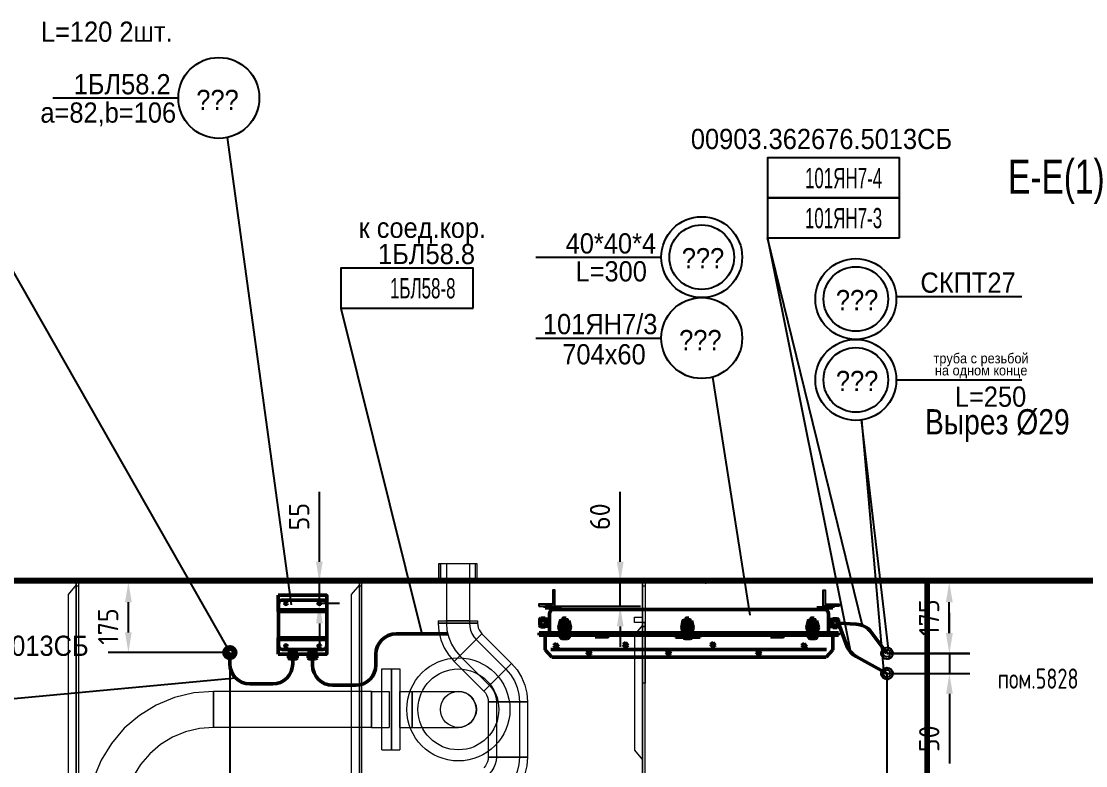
# Model space of a CAD drawing. Header units: millimetres. Extents: x -35117 to 70520, y -28859 to 27816.
# Drawn here: x 58424 to 61055, y -7598 to -5758 of the extents above; entities that cross this region are included whole.
import ezdxf

# ---------------------------------------------------------------- set-up
doc = ezdxf.new("R2010")
doc.units = ezdxf.units.MM
for name, color, linetype in [('-1102', 7, 'Continuous'), ('-1109', 7, 'Continuous'), ('-1512', 7, 'Continuous'), ('ANCHOR', 50, 'Continuous'), ('CABLE', 6, 'Continuous'), ('EQUIPMENT', 7, 'Continuous'), ('PIPE_VENT', 251, 'Continuous'), ('TEXT1', 3, 'Continuous'), ('Выноски', 7, 'Continuous'), ('Насыщение', 7, 'Continuous'), ('Позиции', 1, 'Continuous'), ('ПозицииОборудования', 7, 'Continuous'), ('Эл.слесарное насыщение', 7, 'Continuous')]:
    doc.layers.add(name, color=color, linetype=linetype)
doc.layers.add('Hull', color=1, linetype='Continuous', lineweight=40)
doc.styles.add('SIMPLEX', font='simplex.shx', dxfattribs={"width": 0.9, "height": 50})
doc.styles.get("Standard").update_dxf_attribs({"font": 'arial.ttf'})
doc.styles.add('ГОСТ 2.304', font='CS_Gost2304.shx')
doc.dimstyles.new('М_20 -1', dxfattribs={"dimscale": 0, "dimtxt": 50, "dimasz": 50, "dimexe": 50, "dimexo": 0, "dimgap": 25, "dimtad": 1, "dimdec": 0, "dimrnd": 5, "dimdsep": 46, "dimtxsty": 'SIMPLEX', "dimcen": 50, "dimclrd": 1, "dimclre": 1, "dimclrt": 3, "dimadec": 0, "dimazin": 0, "dimtfac": 1, "dimtdec": 0, "dimtmove": 0, "dimatfit": 3, "dimfxl": 1, "dimtolj": 1, "dimtzin": 0, "dimarcsym": 0})

# ---------------------------------------------------------------- blocks, each defined once
blk = doc.blocks.new('РР_1508918631_HG-20971400N')
at = {"layer": 'ANCHOR', "color": 0, "linetype": 'ByBlock', "flags": 128}
blk.add_lwpolyline([(2357.7, 1202), (2317.7, 1202), (2317.7, 1242), (2322.7, 1242), (2322.7, 1207), (2357.7, 1207), (2357.7, 1202)], dxfattribs=at)
at = {"layer": 'ANCHOR', "color": 0, "flags": 1}
for tag in ['', 'SystemId', 'Keyword', 'Description', 'DimensionalDescription']:
    blk.add_attdef(tag, (2317, 1202), '', height=1, dxfattribs=at)
blk = doc.blocks.new('РР_1508766286_HG-20971400M')
at = {"layer": 'ANCHOR', "color": 0, "linetype": 'ByBlock', "flags": 128}
blk.add_lwpolyline([(1877.7, 1202), (1837.7, 1202), (1837.7, 1242), (1842.7, 1242), (1842.7, 1207), (1877.7, 1207), (1877.7, 1202)], dxfattribs=at)
at = {"layer": 'ANCHOR', "color": 0, "flags": 1}
for tag in ['', 'SystemId', 'Keyword', 'Description', 'DimensionalDescription']:
    blk.add_attdef(tag, (1837, 1202), '', height=1, dxfattribs=at)
blk = doc.blocks.new('РР_1508918631_HG-20971400M')
at = {"layer": 'ANCHOR', "color": 0, "linetype": 'ByBlock', "flags": 128}
blk.add_lwpolyline([(1877.7, 1202), (1837.7, 1202), (1837.7, 1242), (1842.7, 1242), (1842.7, 1207), (1877.7, 1207), (1877.7, 1202)], dxfattribs=at)
at = {"layer": 'ANCHOR', "color": 0, "flags": 1}
for tag in ['', 'SystemId', 'Keyword', 'Description', 'DimensionalDescription']:
    blk.add_attdef(tag, (1837, 1202), '', height=1, dxfattribs=at)
blk = doc.blocks.new('*D313')
at = {"layer": 'Defpoints', "color": 0, "linetype": 'Continuous'}
for p in [(59703.3, -7143.9), (59904.5, -7143.9), (59703.3, -7203.9)]:
    blk.add_point(p, dxfattribs=at)
at = {"layer": 'Hull', "color": 1, "linetype": 'Continuous', "lineweight": -2}
for p, q in [((59904.5, -7093.9), (59904.5, -6921)), ((59703.3, -7143.9), (59954.5, -7143.9)), ((59904.5, -7203.9), (59904.5, -7143.9)), ((59703.3, -7203.9), (59954.5, -7203.9)), ((59904.5, -7253.9), (59904.5, -7303.9))]:
    blk.add_line(p, q, dxfattribs=at)
at = {"layer": 'Hull', "color": 1, "linetype": 'Continuous'}
for points in [[(59896.2, -7093.9), (59912.9, -7093.9), (59904.5, -7143.9)], [(59896.2, -7253.9), (59912.9, -7253.9), (59904.5, -7203.9)]]:
    blk.add_solid(points, dxfattribs=at)
at = {"layer": 'Hull', "color": 3, "linetype": 'Continuous', "lineweight": 9, "insert": (59854.5, -6982.5), "char_height": 50, "attachment_point": 5, "rotation": 90, "style": 'SIMPLEX'}
blk.add_mtext('\\A1;60', dxfattribs=at)
blk = doc.blocks.new('*D292')
at = {"layer": 'Defpoints', "color": 0, "linetype": 'Continuous'}
for p in [(60563.9, -7143.9), (60718, -7143.9), (60563.9, -7320.2)]:
    blk.add_point(p, dxfattribs=at)
at = {"layer": 'Hull', "color": 1, "linetype": 'Continuous', "lineweight": -2}
for p, q in [((60563.9, -7143.9), (60768, -7143.9)), ((60718, -7270.2), (60718, -7193.9)), ((60563.9, -7320.2), (60768, -7320.2))]:
    blk.add_line(p, q, dxfattribs=at)
at = {"layer": 'Hull', "color": 1, "linetype": 'Continuous'}
for points in [[(60709.7, -7193.9), (60726.4, -7193.9), (60718, -7143.9)], [(60709.7, -7270.2), (60726.4, -7270.2), (60718, -7320.2)]]:
    blk.add_solid(points, dxfattribs=at)
at = {"layer": 'Hull', "color": 3, "linetype": 'Continuous', "lineweight": 9, "insert": (60668, -7232), "char_height": 50, "attachment_point": 5, "rotation": 90, "style": 'SIMPLEX'}
blk.add_mtext('\\A1;175', dxfattribs=at)
blk = doc.blocks.new('*D293')
at = {"layer": 'Defpoints', "color": 0, "linetype": 'Continuous'}
for p in [(60563.9, -7320.3), (60563.9, -7370.2), (60718.4, -7370.2)]:
    blk.add_point(p, dxfattribs=at)
at = {"layer": 'Hull', "color": 1, "linetype": 'Continuous', "lineweight": -2}
for p, q in [((60718.4, -7270.3), (60718.4, -7220.3)), ((60563.9, -7320.3), (60768.4, -7320.3)), ((60718.4, -7320.3), (60718.4, -7370.2)), ((60563.9, -7370.2), (60768.4, -7370.2)), ((60718.4, -7420.2), (60718.4, -7593))]:
    blk.add_line(p, q, dxfattribs=at)
at = {"layer": 'Hull', "color": 1, "linetype": 'Continuous'}
for points in [[(60710, -7270.3), (60726.7, -7270.3), (60718.4, -7320.3)], [(60710, -7420.2), (60726.7, -7420.2), (60718.4, -7370.2)]]:
    blk.add_solid(points, dxfattribs=at)
at = {"layer": 'Hull', "color": 3, "linetype": 'Continuous', "lineweight": 9, "insert": (60668.4, -7531.6), "char_height": 50, "attachment_point": 5, "rotation": 90, "style": 'SIMPLEX'}
blk.add_mtext('\\A1;50', dxfattribs=at)
blk = doc.blocks.new('*D294')
at = {"layer": 'Defpoints', "color": 0, "linetype": 'Continuous'}
for p in [(60563.9, -7370.3), (60665.8, -7702.7), (60665.8, -10309.1)]:
    blk.add_point(p, dxfattribs=at)
at = {"layer": 'Hull', "color": 1, "linetype": 'Continuous', "lineweight": -2}
for p, q in [((60563.9, -7370.3), (60563.9, -7752.7)), ((60665.8, -10309.1), (60665.8, -7652.7)), ((60513.9, -7702.7), (60463.9, -7702.7)), ((60563.9, -7702.7), (60665.8, -7702.7)), ((60715.8, -7702.7), (60923, -7702.7))]:
    blk.add_line(p, q, dxfattribs=at)
at = {"layer": 'Hull', "color": 1, "linetype": 'Continuous'}
for points in [[(60513.9, -7694.4), (60513.9, -7711), (60563.9, -7702.7)], [(60715.8, -7694.4), (60715.8, -7711), (60665.8, -7702.7)]]:
    blk.add_solid(points, dxfattribs=at)
at = {"layer": 'Hull', "color": 3, "linetype": 'Continuous', "lineweight": 9, "insert": (60844.4, -7652.7), "char_height": 50, "attachment_point": 5, "style": 'SIMPLEX'}
blk.add_mtext('\\A1;100', dxfattribs=at)
blk = doc.blocks.new('*D289')
at = {"layer": 'Defpoints', "color": 0, "linetype": 'Continuous'}
for p in [(58688.7, -7143.9), (58939.5, -7143.9), (58939.5, -7318.4)]:
    blk.add_point(p, dxfattribs=at)
at = {"layer": 'Hull', "color": 1, "linetype": 'Continuous', "lineweight": -2}
for p, q in [((58939.5, -7143.9), (58638.7, -7143.9)), ((58688.7, -7268.4), (58688.7, -7193.9)), ((58939.5, -7318.4), (58638.7, -7318.4))]:
    blk.add_line(p, q, dxfattribs=at)
at = {"layer": 'Hull', "color": 1, "linetype": 'Continuous'}
for points in [[(58680.4, -7193.9), (58697, -7193.9), (58688.7, -7143.9)], [(58680.4, -7268.4), (58697, -7268.4), (58688.7, -7318.4)]]:
    blk.add_solid(points, dxfattribs=at)
at = {"layer": 'Hull', "color": 3, "linetype": 'Continuous', "lineweight": 9, "insert": (58638.7, -7254.2), "char_height": 50, "attachment_point": 5, "rotation": 90, "style": 'SIMPLEX'}
blk.add_mtext('\\A1;175', dxfattribs=at)
blk = doc.blocks.new('*D290')
at = {"layer": 'Defpoints', "color": 0, "linetype": 'Continuous'}
for p in [(58939.5, -7318.4), (58565.8, -7973.9), (58565.8, -10309.1)]:
    blk.add_point(p, dxfattribs=at)
at = {"layer": 'Hull', "color": 1, "linetype": 'Continuous', "lineweight": -2}
for p, q in [((58939.5, -7318.4), (58939.5, -8023.9)), ((58565.8, -10309.1), (58565.8, -7923.9)), ((58889.5, -7973.9), (58615.8, -7973.9))]:
    blk.add_line(p, q, dxfattribs=at)
at = {"layer": 'Hull', "color": 1, "linetype": 'Continuous'}
for points in [[(58615.8, -7965.6), (58615.8, -7982.3), (58565.8, -7973.9)], [(58889.5, -7965.6), (58889.5, -7982.3), (58939.5, -7973.9)]]:
    blk.add_solid(points, dxfattribs=at)
at = {"layer": 'Hull', "color": 3, "linetype": 'Continuous', "lineweight": 9, "insert": (58752.7, -7923.9), "char_height": 50, "attachment_point": 5, "style": 'SIMPLEX'}
blk.add_mtext('\\A1;375', dxfattribs=at)
blk = doc.blocks.new('*D291')
at = {"layer": 'Defpoints', "color": 0, "linetype": 'Continuous'}
for p in [(59160.5, -7143.9), (59160.8, -7143.9), (59160.5, -7196.4, 0)]:
    blk.add_point(p, dxfattribs=at)
at = {"layer": 'Hull', "color": 1, "linetype": 'Continuous', "lineweight": -2}
for p, q in [((59160.8, -7093.9), (59160.8, -6921)), ((59160.5, -7143.9), (59210.8, -7143.9)), ((59160.8, -7196.4), (59160.8, -7143.9)), ((59160.5, -7196.4), (59210.8, -7196.4)), ((59160.8, -7246.4), (59160.8, -7296.4))]:
    blk.add_line(p, q, dxfattribs=at)
at = {"layer": 'Hull', "color": 1, "linetype": 'Continuous'}
for points in [[(59152.5, -7093.9), (59169.1, -7093.9), (59160.8, -7143.9)], [(59152.5, -7246.4), (59169.1, -7246.4), (59160.8, -7196.4)]]:
    blk.add_solid(points, dxfattribs=at)
at = {"layer": 'Hull', "color": 3, "linetype": 'Continuous', "lineweight": 9, "insert": (59110.8, -6982.5), "char_height": 50, "attachment_point": 5, "rotation": 90, "style": 'SIMPLEX'}
blk.add_mtext('\\A1;55', dxfattribs=at)

msp = doc.modelspace()

# ---------------------------------------------------------------- hatches: boundary and pattern name
at = {"layer": 'EQUIPMENT', "lineweight": 50}
h = msp.add_hatch(dxfattribs=at)
h.set_pattern_fill('ANSI32', color=2, scale=1.089062)
h.set_pattern_definition([(45, (-110100.86297, -105105.99963), (-0.2887812584, 0.2887812584), []), (45, (-110100.67045, -105105.99963), (-0.2887812584, 0.2887812584), [])])
h.paths.add_polyline_path([(60369.712, -7238.875), (60390.155, -7238.875), (60390.155, -7270.012), (60385.306, -7270.012), (60385.306, -7249.926, 0.89349141), (60374.811, -7249.926), (60374.811, -7270.012), (60369.712, -7270.012)])
h.paths.add_polyline_path([(60385.306, -7270.012), (60390.155, -7270.012), (60390.155, -7275.076), (60385.306, -7275.076)])
h.paths.add_polyline_path([(60385.306, -7275.076), (60390.155, -7275.076), (60390.155, -7280.166, -0.31608798), (60386.368, -7283.679), (60385.306, -7283.678)])
h.paths.add_polyline_path([(60369.712, -7270.012), (60374.811, -7270.012), (60374.811, -7275.076), (60369.712, -7275.076)])
h.paths.add_polyline_path([(60369.712, -7275.076), (60374.811, -7275.076), (60374.811, -7283.67), (60373.96, -7283.669, -0.34641657), (60369.712, -7279.741)])
h.paths.add_polyline_path([(60376.565, -7233.532), (60383.635, -7233.532), (60383.635, -7238.875), (60376.565, -7238.875)])
h.paths.add_polyline_path([(60060.489, -7238.749), (60080.932, -7238.749), (60080.932, -7270.012), (60076.083, -7270.012), (60076.083, -7249.8, 0.89349141), (60065.588, -7249.8), (60065.588, -7270.012), (60060.489, -7270.012)])
h.paths.add_polyline_path([(60076.083, -7270.012), (60080.932, -7270.012), (60080.932, -7275.076), (60076.083, -7275.076)])
h.paths.add_polyline_path([(60076.083, -7275.076), (60080.932, -7275.076), (60080.932, -7280.04, -0.31608798), (60077.144, -7283.553), (60076.083, -7283.552)])
h.paths.add_polyline_path([(60060.489, -7270.012), (60065.588, -7270.012), (60065.588, -7275.076), (60060.489, -7275.076)])
h.paths.add_polyline_path([(60060.489, -7275.076), (60065.588, -7275.076), (60065.588, -7283.544), (60064.737, -7283.543, -0.34641657), (60060.489, -7279.615)])
h.paths.add_polyline_path([(60067.342, -7233.406), (60074.412, -7233.406), (60074.412, -7238.749), (60067.342, -7238.749)])
h.paths.add_polyline_path([(59756.965, -7238.816), (59777.408, -7238.816), (59777.408, -7270.012), (59772.559, -7270.012), (59772.559, -7249.867, 0.89349141), (59762.064, -7249.867), (59762.064, -7270.012), (59756.965, -7270.012)])
h.paths.add_polyline_path([(59772.559, -7270.012), (59777.408, -7270.012), (59777.408, -7275.076), (59772.559, -7275.076)])
h.paths.add_polyline_path([(59772.559, -7275.076), (59777.408, -7275.076), (59777.408, -7280.108, -0.31608798), (59773.62, -7283.62), (59772.559, -7283.619)])
h.paths.add_polyline_path([(59756.965, -7275.076), (59762.064, -7275.076), (59762.064, -7283.611), (59761.212, -7283.61, -0.34641657), (59756.965, -7279.682)])
h.paths.add_polyline_path([(59756.965, -7270.012), (59762.064, -7270.012), (59762.064, -7275.076), (59756.965, -7275.076)])
h.paths.add_polyline_path([(59763.817, -7233.474), (59770.888, -7233.474), (59770.888, -7238.816), (59763.817, -7238.816)])
h.paths.add_polyline_path([(59756.965, -7238.816), (59756.965, -7245.056), (59754.861, -7256.392), (59756.766, -7269.049), (59753.107, -7256.441)])
h.paths.add_polyline_path([(59777.408, -7244.613), (59777.408, -7238.816), (59781.56, -7256.441), (59777.408, -7269.752), (59779.662, -7256.389)])
h.paths.add_polyline_path([(59756.965, -7275.076), (59756.965, -7279.208, -0.79965413)])
h.paths.add_polyline_path([(59777.408, -7275.076, -0.75958809), (59777.408, -7279.419)])
h.paths.add_polyline_path([(60060.489, -7238.749), (60060.489, -7244.989), (60058.386, -7256.325), (60060.29, -7268.981), (60056.631, -7256.374)])
h.paths.add_polyline_path([(60080.932, -7244.545), (60080.932, -7238.749), (60085.085, -7256.374), (60080.932, -7269.684), (60083.187, -7256.322)])
h.paths.add_polyline_path([(60369.712, -7238.875), (60369.712, -7245.115), (60367.609, -7256.451), (60369.513, -7269.107), (60365.854, -7256.5)])
h.paths.add_polyline_path([(60390.155, -7244.671), (60390.155, -7238.875), (60394.308, -7256.5), (60390.155, -7269.81), (60392.41, -7256.448)])
h.paths.add_polyline_path([(60390.155, -7275.076, -0.75958809), (60390.155, -7279.419)])
h.paths.add_polyline_path([(60369.712, -7275.076), (60369.712, -7279.208, -0.79965413)])
h.paths.add_polyline_path([(60281.118, -7270.012), (60301.62, -7270.012), (60301.62, -7275.076), (60281.118, -7275.076)])
h.paths.add_polyline_path([(60275.791, -7275.076), (60307.678, -7275.076), (60307.678, -7279.558), (60275.791, -7279.558)])
h.paths.add_polyline_path([(59847.733, -7270.012), (59868.235, -7270.012), (59868.235, -7275.076), (59847.733, -7275.076)])
h.paths.add_polyline_path([(59842.406, -7275.076), (59874.293, -7275.076), (59874.293, -7279.558), (59842.406, -7279.558)])

# ---------------------------------------------------------------- linework, layer by layer
at = {"layer": '-1102', "color": 3, "lineweight": 0}
for p, q in [((59160.811, -7143.897), (59160.811, -7137.897)), ((59160.811, -7143.897), (59160.811, -7137.897)), ((59160.811, -7137.897), (59160.811, -7143.897)), ((59477.412, -7137.897), (59477.412, -7137.998)), ((60660.812, -7153.898), (60665.812, -7153.898))]:
    msp.add_line(p, q, dxfattribs=at)
msp.add_lwpolyline([(60660.812, -7143.897), (60665.812, -7143.897), (60665.812, -7153.898)], dxfattribs=at)
at = {"layer": '-1109', "color": 1, "lineweight": 0}
for p, q in [((58539.812, -7137.897), (58559.812, -7137.897)), ((58559.812, -7151.047), (58539.812, -7174.885)), ((58565.812, -7153.898), (58559.812, -7153.898))]:
    msp.add_line(p, q, dxfattribs=at)
at = {"layer": '-1109', "color": 4, "lineweight": 0}
msp.add_line((58565.812, -7243.897), (58565.812, -7178.898), dxfattribs=at)
at = {"layer": '-1109', "color": 1, "lineweight": 0}
msp.add_lwpolyline([(58565.812, -7153.898), (58565.812, -7143.897), (58559.812, -7143.897)], dxfattribs=at)
at = {"layer": '-1512', "color": 6, "lineweight": 0}
for p, q in [((60645.407, -7137.897), (60643.812, -7137.897)), ((60656.776, -7137.897), (60651.746, -7137.897)), ((60664.812, -7137.897), (60656.776, -7137.897)), ((60672.848, -7137.897), (60664.812, -7137.897)), ((60679.661, -7137.897), (60672.848, -7137.897)), ((60684.213, -7137.897), (60679.661, -7137.897)), ((60685.812, -7137.897), (60684.213, -7137.897)), ((60688.812, -7137.897), (60686.986, -7137.897))]:
    msp.add_line(p, q, dxfattribs=at)
for points in [[(60647.841, -7137.897), (60645.407, -7137.897), (60643.812, -7137.897), (60642.639, -7137.897)], [(60655.627, -7137.897), (60651.746, -7137.897), (60647.841, -7137.897)], [(60664.812, -7137.897), (60656.776, -7137.897), (60655.627, -7137.897)], [(60673.996, -7137.897), (60672.848, -7137.897), (60664.812, -7137.897)], [(60681.782, -7137.897), (60679.661, -7137.897), (60673.996, -7137.897)], [(60686.986, -7137.897), (60685.812, -7137.897), (60684.213, -7137.897), (60681.782, -7137.897)]]:
    msp.add_lwpolyline(points, dxfattribs=at)
at = {"color": 3, "lineweight": 0}
msp.add_line((59553.409, -7138.285), (59553.409, -7142.286), dxfattribs=at)
at = {"color": 2, "lineweight": 50, "ltscale": 100}
for p, q in [((59105.605, -7310.446, 0), (59084.566, -7310.446, 0)), ((59133.368, -7310.446, 0), (59154.407, -7310.446, 0))]:
    msp.add_line(p, q, dxfattribs=at)
at = {"color": 2, "lineweight": 50, "ltscale": 100, "elevation": 0}
msp.add_lwpolyline([(59059.487, -7198.446, -0.41421356), (59069.487, -7188.446), (59169.487, -7188.446, -0.41421356), (59179.487, -7198.446), (59179.487, -7300.446, -0.41421356), (59169.487, -7310.446), (59069.487, -7310.446, -0.41421356), (59059.487, -7300.446)], format="xyb", close=True, dxfattribs=at)
at = {"color": 1}
for centre, radius in [((60106.003, -6340.871), 100), ((60106.003, -6340.871), 79.838), ((60486.97, -6444.317), 100), ((60486.97, -6444.317), 79.838), ((60486.97, -6644.317), 100), ((60486.97, -6644.317), 79.838)]:
    msp.add_circle(centre, radius, dxfattribs=at)
at = {"color": 2, "lineweight": 50, "ltscale": 100}
for centre in [(59078.487, -7196.446, 0), (59160.487, -7196.446, 0), (59078.487, -7302.446, 0), (59160.487, -7302.446, 0)]:
    msp.add_circle(centre, 3, dxfattribs=at)
at = {"layer": 'CABLE', "color": 6, "linetype": 'Continuous', "lineweight": 50}
for points in [[(60563.928, -7320.281), (60525.028, -7268.09, 0.22235383), (60487.693, -7248.047), (60443.928, -7245.632), (60464.877, -7301.682, 0.1789176), (60487.525, -7327.937), (60563.928, -7370.168)], [(59478.4, -7272.275), (59350.559, -7272.275, 0.41421356), (59300.559, -7322.275), (59300.559, -7349.344, -0.41421356), (59250.559, -7399.344), (59193.992, -7399.344, -0.41421356), (59143.992, -7349.344), (59143.992, -7334.189)], [(58939.533, -7318.561), (58939.533, -7345.932, 0.41421356), (58989.533, -7395.932), (59044.981, -7395.932, 0.41421356), (59094.981, -7345.932), (59094.981, -7334.189)]]:
    msp.add_lwpolyline(points, format="xyb", dxfattribs=at)
at = {"layer": 'EQUIPMENT', "color": 2, "lineweight": 50}
for p, q in [((59719.267, -7203.897), (59719.267, -7207.897)), ((59723.277, -7210.857), (59723.277, -7200.311)), ((59758.992, -7207.54), (59758.992, -7211.54)), ((60390.411, -7207.54), (60390.411, -7211.54)), ((60426.126, -7210.857), (60426.126, -7200.311)), ((60430.136, -7203.897), (60430.136, -7207.897)), ((59708.163, -7255.069), (59708.163, -7233.432)), ((59708.163, -7233.432), (59719.082, -7233.473)), ((59719.082, -7233.473), (59719.082, -7255.069)), ((59726.581, -7235.538), (59719.082, -7235.538)), ((59726.581, -7235.538), (59726.581, -7233.493)), ((59726.581, -7233.493), (59729.848, -7233.493)), ((59726.581, -7235.538), (59726.581, -7255.089)), ((59729.848, -7269.338), (59729.848, -7221.2)), ((60408.665, -7211.54), (59740.738, -7211.54)), ((59770.888, -7233.474), (59763.817, -7233.474)), ((59763.817, -7238.816), (59763.817, -7233.474)), ((59770.888, -7233.474), (59770.888, -7238.816)), ((59834.737, -7211.54), (59791.125, -7211.54)), ((60074.412, -7233.406), (60067.342, -7233.406)), ((60067.342, -7238.749), (60067.342, -7233.406)), ((60074.412, -7233.406), (60074.412, -7238.749)), ((60357.59, -7211.54), (60313.978, -7211.54)), ((60383.635, -7233.532), (60376.565, -7233.532)), ((60376.565, -7238.875), (60376.565, -7233.532)), ((60383.635, -7233.532), (60383.635, -7238.875)), ((60419.556, -7269.99), (60419.556, -7222.431)), ((60422.823, -7234.773), (60419.556, -7234.773)), ((60422.823, -7254.324), (60422.823, -7234.773)), ((60430.321, -7256.39), (60430.321, -7234.793)), ((60430.321, -7234.793), (60441.241, -7234.793)), ((60441.241, -7234.793), (60441.241, -7256.43)), ((59705.476, -7251.834), (59705.476, -7236.963)), ((59705.476, -7244.23), (59705.476, -7251.834)), ((59719.082, -7238.237), (59708.163, -7238.237)), ((59719.082, -7250.356), (59708.163, -7250.356)), ((59719.082, -7255.069), (59708.163, -7255.069)), ((59726.581, -7252.963), (59719.082, -7252.963)), ((59726.581, -7238.258), (59729.848, -7238.258)), ((59726.581, -7250.377), (59729.848, -7250.377)), ((59726.581, -7255.089), (59729.848, -7255.089)), ((59756.965, -7238.816), (59753.107, -7256.441)), ((59753.107, -7256.441), (59756.965, -7269.733)), ((59756.965, -7245.056), (59754.861, -7256.392)), ((59754.861, -7256.392), (59756.766, -7269.049)), ((59756.965, -7279.682), (59756.965, -7238.816)), ((59777.408, -7238.816), (59756.965, -7238.816)), ((59762.064, -7249.867), (59762.064, -7283.638)), ((59763.815, -7251.724), (59763.79, -7283.612)), ((59770.885, -7252.255), (59770.861, -7283.618)), ((59772.559, -7249.867), (59772.559, -7283.638)), ((59777.408, -7238.816), (59777.408, -7280.108)), ((59777.408, -7238.816), (59781.56, -7256.441)), ((59777.408, -7244.613), (59779.662, -7256.389)), ((59779.662, -7256.389), (59777.408, -7269.752)), ((59781.56, -7256.441), (59777.408, -7269.752)), ((60060.489, -7238.749), (60056.631, -7256.374)), ((60056.631, -7256.374), (60060.489, -7269.666)), ((60060.489, -7244.989), (60058.386, -7256.325)), ((60058.386, -7256.325), (60060.29, -7268.981)), ((60060.489, -7279.615), (60060.489, -7238.749)), ((60080.932, -7238.749), (60060.489, -7238.749)), ((60065.588, -7249.8), (60065.588, -7283.571)), ((60067.34, -7251.657), (60067.315, -7283.545)), ((60074.409, -7252.187), (60074.385, -7283.55)), ((60076.083, -7249.8), (60076.083, -7283.571)), ((60080.932, -7238.749), (60080.932, -7280.04)), ((60080.932, -7238.749), (60085.085, -7256.374)), ((60080.932, -7244.545), (60083.187, -7256.322)), ((60083.187, -7256.322), (60080.932, -7269.684)), ((60085.085, -7256.374), (60080.932, -7269.684)), ((60369.712, -7238.875), (60365.854, -7256.5)), ((60365.854, -7256.5), (60369.712, -7269.792)), ((60369.712, -7245.115), (60367.609, -7256.451)), ((60367.609, -7256.451), (60369.513, -7269.107)), ((60369.712, -7279.741), (60369.712, -7238.875)), ((60390.155, -7238.875), (60369.712, -7238.875)), ((60374.811, -7249.926), (60374.811, -7283.697)), ((60376.563, -7251.783), (60376.538, -7283.671)), ((60383.633, -7252.313), (60383.608, -7283.676)), ((60385.306, -7249.926), (60385.306, -7283.697)), ((60390.155, -7238.875), (60390.155, -7280.166)), ((60390.155, -7238.875), (60394.308, -7256.5)), ((60390.155, -7244.671), (60392.41, -7256.448)), ((60392.41, -7256.448), (60390.155, -7269.81)), ((60394.308, -7256.5), (60390.155, -7269.81)), ((60422.823, -7239.486), (60419.556, -7239.486)), ((60422.823, -7251.604), (60419.556, -7251.604)), ((60422.823, -7256.369), (60419.556, -7256.369)), ((60422.823, -7236.899), (60430.321, -7236.899)), ((60422.823, -7254.324), (60422.823, -7256.369)), ((60422.823, -7254.324), (60430.321, -7254.324)), ((60430.321, -7239.506), (60441.241, -7239.506)), ((60430.321, -7251.625), (60441.241, -7251.625)), ((60441.241, -7256.43), (60430.321, -7256.39)), ((60443.928, -7245.632), (60443.928, -7238.029)), ((60443.928, -7238.029), (60443.928, -7252.899)), ((59703.911, -7270.012), (59703.911, -7275.076)), ((60443.911, -7270.012), (59703.911, -7270.012)), ((60443.911, -7275.076), (59703.911, -7275.076)), ((59718.968, -7275.076), (59718.968, -7311.88)), ((59773.62, -7283.62), (59761.212, -7283.61)), ((59842.406, -7279.558), (59842.406, -7275.076)), ((59874.293, -7279.558), (59842.406, -7279.558)), ((59847.733, -7270.012), (59847.733, -7275.076)), ((59868.235, -7275.076), (59868.235, -7270.012)), ((59874.293, -7275.076), (59874.293, -7279.558)), ((60041.047, -7280.04), (60041.047, -7275.076)), ((60060.574, -7280.029), (60041.047, -7280.04)), ((60077.144, -7283.553), (60064.737, -7283.543)), ((60080.932, -7280.04), (60102.112, -7280.04)), ((60102.112, -7280.04), (60102.112, -7275.076)), ((60275.791, -7279.558), (60275.791, -7275.076)), ((60307.678, -7279.558), (60275.791, -7279.558)), ((60281.118, -7270.012), (60281.118, -7275.076)), ((60301.62, -7275.076), (60301.62, -7270.012)), ((60307.678, -7275.076), (60307.678, -7279.558)), ((60386.368, -7283.679), (60373.96, -7283.669)), ((60430.426, -7275.076), (60430.426, -7311.88)), ((60443.911, -7270.012), (60443.911, -7275.069)), ((59084.566, -7313.628, 0), (59084.566, -7310.446, 0)), ((59103.613, -7313.628, 0), (59084.566, -7313.628, 0)), ((59086.638, -7313.628, 0), (59086.638, -7320.933, 0)), ((59089.157, -7313.628, 0), (59089.157, -7310.446, 0)), ((59100.963, -7313.628, 0), (59100.963, -7310.446, 0)), ((59103.613, -7313.628, 0), (59105.605, -7313.628, 0)), ((59103.613, -7313.628, 0), (59103.613, -7320.933, 0)), ((59105.605, -7313.628, 0), (59105.605, -7310.446, 0)), ((59133.368, -7313.628, 0), (59133.368, -7310.446, 0)), ((59135.361, -7313.628, 0), (59133.368, -7313.628, 0)), ((59135.361, -7313.628, 0), (59154.407, -7313.628, 0)), ((59135.361, -7313.628, 0), (59135.361, -7320.933, 0)), ((59138.01, -7313.628, 0), (59138.01, -7310.446, 0)), ((59149.816, -7313.628, 0), (59149.816, -7310.446, 0)), ((59152.336, -7313.628, 0), (59152.336, -7320.933, 0)), ((59154.407, -7313.628, 0), (59154.407, -7310.446, 0)), ((59718.968, -7311.88), (59735.49, -7329.54)), ((60414.574, -7311.206), (59732.838, -7311.206)), ((59740.169, -7300.565), (59746.559, -7307.657)), ((59740.478, -7295.383), (59751.633, -7307.937)), ((59745.414, -7296.357), (59751.803, -7303.448)), ((59821.785, -7312.561), (59832.939, -7325.115)), ((59826.72, -7313.535), (59833.11, -7320.627)), ((59912.049, -7298.083), (59918.438, -7305.175)), ((59912.358, -7292.9), (59923.513, -7305.455)), ((59917.293, -7293.875), (59923.683, -7300.966)), ((60018.046, -7312.569), (60029.201, -7325.124)), ((60022.982, -7313.543), (60029.372, -7320.635)), ((60127.986, -7297.6), (60134.375, -7304.691)), ((60128.295, -7292.417), (60139.45, -7304.971)), ((60133.231, -7293.391), (60139.62, -7300.483)), ((60241.066, -7312.584), (60252.221, -7325.139)), ((60246.002, -7313.558), (60252.392, -7320.65)), ((60353.294, -7300.128), (60359.684, -7307.22)), ((60353.603, -7294.945), (60364.758, -7307.5)), ((60358.539, -7295.919), (60364.929, -7303.011)), ((60430.426, -7311.88), (60413.997, -7329.54)), ((59105.625, -7320.933, 0), (59084.586, -7320.933, 0)), ((59084.586, -7320.933, 0), (59084.586, -7331.571, 0)), ((59084.586, -7331.571, 0), (59105.665, -7331.571, 0)), ((59087.738, -7334.189, 0), (59102.225, -7334.189, 0)), ((59089.177, -7320.933, 0), (59089.177, -7331.571, 0)), ((59100.983, -7320.933, 0), (59100.983, -7331.571, 0)), ((59105.665, -7331.571, 0), (59105.625, -7320.933, 0)), ((59133.309, -7331.571, 0), (59133.348, -7320.933, 0)), ((59154.387, -7331.571, 0), (59133.309, -7331.571, 0)), ((59133.348, -7320.933, 0), (59154.387, -7320.933, 0)), ((59151.236, -7334.189, 0), (59136.749, -7334.189, 0)), ((59137.99, -7320.933, 0), (59137.99, -7331.571, 0)), ((59149.796, -7320.933, 0), (59149.796, -7331.571, 0)), ((59154.387, -7320.933, 0), (59154.387, -7331.571, 0)), ((60413.997, -7329.54), (59735.49, -7329.54)), ((59821.475, -7317.744), (59827.865, -7324.835)), ((60017.737, -7317.752), (60024.127, -7324.844)), ((60240.757, -7317.767), (60247.147, -7324.859))]:
    msp.add_line(p, q, dxfattribs=at)
for points in [[(59758.992, -7207.54), (59741.497, -7207.54), (59732.239, -7203.897), (59719.267, -7203.897)], [(59758.992, -7211.54), (59740.738, -7211.54), (59731.481, -7207.897), (59719.267, -7207.897)], [(60390.411, -7207.54), (60407.906, -7207.54), (60417.164, -7203.897), (60430.136, -7203.897)], [(60390.411, -7211.54), (60408.665, -7211.54), (60417.923, -7207.897), (60430.136, -7207.897)]]:
    msp.add_lwpolyline(points, dxfattribs=at)
for centre, radius, start, end in [((59709.063, -7236.928), 3.59, 104.564541, 180.889137), ((59740.738, -7222.431), 10.891, 90, 180), ((60408.665, -7222.431), 10.891, 0, 90), ((60440.584, -7238.072), 3.344, 0.745631, 78.677189), ((59708.819, -7251.79), 3.344, 180.745631, 258.677189), ((59767.311, -7250.46), 5.281, 6.438972, 173.561028), ((59767.31, -7252.52), 3.585, 4.236783, 167.180639), ((60070.835, -7250.392), 5.281, 6.438972, 173.561028), ((60070.835, -7252.452), 3.585, 4.236783, 167.180639), ((60380.059, -7250.518), 5.281, 6.438972, 173.561028), ((60380.058, -7252.578), 3.585, 4.236783, 167.180639), ((60440.34, -7252.935), 3.59, 284.564541, 0.889137), ((59757.43, -7277.142), 2.118, 102.704555, 257.295445), ((59761.583, -7278.949), 4.677, 189.023542, 268.27764), ((59773.014, -7279.167), 4.494, 277.474318, 347.922659), ((59776.803, -7277.247), 2.254, 285.560258, 74.439742), ((60065.107, -7278.881), 4.677, 189.023542, 268.27764), ((60076.538, -7279.1), 4.494, 277.474318, 347.922659), ((60370.178, -7277.142), 2.118, 102.704555, 257.295445), ((60374.331, -7279.007), 4.677, 189.023542, 268.27764), ((60385.761, -7279.226), 4.494, 277.474318, 347.922659), ((60389.551, -7277.247), 2.254, 285.560258, 74.439742), ((59087.78, -7330.931, 0), 3.258, 191.322811, 269.254369), ((59102.259, -7330.694, 0), 3.498, 269.110863, 345.435459), ((59136.714, -7330.694, 0), 3.498, 194.564541, 270.889137), ((59151.193, -7330.931, 0), 3.258, 270.745631, 348.677189)]:
    msp.add_arc(centre, radius, start, end, dxfattribs=at)
at = {"layer": 'Hull', "color": 4, "linetype": 'Continuous', "lineweight": 50}
for p, q in [((55775.411, -7137.897), (59477.412, -7137.897)), ((59477.412, -7137.998), (55775.411, -7137.998)), ((55866.421, -7137.555), (59360.757, -7137.555)), ((57370.812, -7137.897), (59160.811, -7137.897)), ((59160.811, -7143.897), (57370.812, -7143.897)), ((59160.811, -7137.897), (60165.812, -7137.897)), ((60165.812, -7143.897), (59160.811, -7143.897)), ((60165.812, -7137.897), (59407.812, -7137.897)), ((59453.409, -7138.285), (59553.409, -7138.285)), ((59453.409, -7138.285), (59453.409, -7142.286)), ((59553.409, -7142.286), (59453.409, -7142.286)), ((59550.408, -7138.285), (59456.409, -7138.285)), ((60165.812, -7143.897), (60165.812, -7137.897)), ((60165.812, -7137.897), (60165.812, -7143.897)), ((60165.812, -7137.897), (66115.811, -7137.897)), ((63252.811, -7137.897), (60165.812, -7137.897)), ((60165.812, -7137.897), (60165.812, -7143.897)), ((66115.811, -7143.897), (60165.812, -7143.897)), ((60660.812, -7143.897), (60660.812, -9735.895)), ((60665.812, -7153.898), (60665.812, -9725.898)), ((60666.065, -9736.921), (60666.065, -7143.561)), ((60666.065, -7143.561), (60666.065, -9736.921))]:
    msp.add_line(p, q, dxfattribs=at)
at = {"layer": 'Hull', "color": 86, "linetype": 'Continuous', "lineweight": 9}
for p, q in [((58559.812, -7143.897), (58559.812, -9735.895)), ((58559.812, -9728.748), (58559.812, -7151.047)), ((58565.812, -8856.897), (58565.812, -7153.898)), ((59259.812, -7151.047), (59239.812, -7174.885)), ((59259.812, -7143.897), (59259.812, -9735.895)), ((59259.812, -9728.748), (59259.812, -7151.047)), ((59265.812, -7153.898), (59259.812, -7153.898)), ((59265.812, -9685.895), (59265.812, -7153.898)), ((59959.812, -7243.897), (59959.812, -7143.897)), ((59965.812, -7153.898), (59959.812, -7153.898)), ((58539.812, -7174.885), (58539.812, -9704.914)), ((59239.812, -7174.885), (59239.812, -9704.914)), ((59939.812, -7243.897), (59939.812, -7230.506)), ((59939.812, -7230.506), (59959.812, -7230.506)), ((59939.812, -7243.897), (59939.812, -7230.506)), ((59959.812, -7230.506), (59959.812, -7243.897)), ((59959.812, -7243.897), (59939.812, -7243.897)), ((59959.812, -7251.047), (59939.812, -7274.885)), ((59959.812, -7243.897), (59959.812, -7253.898)), ((59959.812, -7583.747), (59959.812, -7251.047)), ((59965.812, -7253.898), (59959.812, -7253.898)), ((59959.812, -7253.898), (59965.812, -7253.898)), ((59959.812, -7253.898), (59959.812, -7393.897)), ((59965.812, -7625.898), (59965.812, -7253.898)), ((59939.812, -7274.885), (59939.812, -7559.913)), ((59939.812, -7559.913), (59959.812, -7583.747))]:
    msp.add_line(p, q, dxfattribs=at)
for points in [[(58559.812, -7151.047), (58539.812, -7174.885), (58539.812, -9704.914), (58559.812, -9728.748)], [(58559.812, -9685.895), (58559.812, -9085.895), (58559.812, -9082.966), (58559.812, -9075.898), (58559.812, -9068.83), (58559.812, -9065.9), (58559.812, -8876.899), (58559.812, -8873.969), (58559.812, -8866.895), (58559.812, -8859.827), (58559.812, -8856.897), (58559.812, -7153.898), (58559.812, -7143.897)], [(59259.812, -7151.047), (59239.812, -7174.885), (59239.812, -9704.914), (59259.812, -9728.748)], [(59265.812, -7153.898), (59265.812, -7143.897), (59259.812, -7143.897)], [(59259.812, -9685.895), (59259.812, -7153.898), (59259.812, -7143.897)], [(59959.812, -7143.897), (59965.812, -7143.897), (59965.812, -7153.898)], [(59959.812, -7143.897), (59959.812, -7153.898), (59959.812, -7243.897)], [(59965.812, -7153.898), (59965.812, -7243.897), (59959.812, -7243.897)], [(59959.812, -7251.047), (59939.812, -7274.885), (59939.812, -7559.913), (59959.812, -7583.747)], [(59965.812, -7253.898), (59965.812, -7243.897), (59959.812, -7243.897)], [(59959.812, -7625.898), (59959.812, -7253.898), (59959.812, -7243.897)], [(59959.812, -7243.897), (59959.812, -7590.897), (59959.812, -7592.801), (59959.812, -7598.221), (59959.812, -7606.33), (59959.812, -7615.897), (59959.812, -7635.898)], [(59959.812, -7243.897), (59965.812, -7243.897), (59965.812, -7253.898)], [(59959.812, -7393.897), (59959.812, -7385.138), (59959.812, -7243.897)], [(59965.812, -7253.898), (59965.812, -7393.897), (59959.812, -7393.897)]]:
    msp.add_lwpolyline(points, dxfattribs=at)
at = {"layer": 'Hull', "color": 4, "linetype": 'Continuous', "lineweight": 50}
for points in [[(59453.409, -7138.285), (59553.409, -7138.285), (59553.409, -7142.286), (59453.409, -7142.286), (59453.409, -7138.285)], [(60600.699, -7143.561), (60660.699, -7143.561), (60660.699, -9736.921), (60600.699, -9736.921)], [(60660.812, -9735.895), (60660.812, -9725.898), (60660.812, -7153.898), (60660.812, -7143.897)]]:
    msp.add_lwpolyline(points, dxfattribs=at)
for p in [(60115.812, -7137.897), (60115.812, -7143.897)]:
    msp.add_point(p, dxfattribs=at)
at = {"layer": 'PIPE_VENT', "color": 251, "linetype": 'Continuous', "lineweight": 5}
for p, q in [((59456.408, -7098.285), (59550.408, -7098.285)), ((59456.408, -7098.285), (59456.408, -7138.285)), ((59474.908, -7098.285), (59531.908, -7098.285)), ((59474.908, -7098.285), (59474.908, -7240.287)), ((59531.908, -7098.285), (59531.908, -7240.287)), ((59550.408, -7098.285), (59550.408, -7138.285)), ((59453.408, -7138.285), (59453.408, -7142.286)), ((59553.408, -7142.286), (59453.408, -7142.286)), ((59454.909, -7240.287), (59551.909, -7240.287)), ((59454.909, -7240.287), (59454.909, -7245.746)), ((59551.909, -7245.746), (59454.909, -7245.746)), ((59454.909, -7245.746), (59551.909, -7245.746)), ((59531.908, -7240.287), (59474.908, -7240.287)), ((59474.908, -7240.287), (59531.908, -7240.287)), ((59474.908, -7240.287), (59474.908, -7245.746)), ((59531.908, -7245.746), (59474.908, -7245.746)), ((59474.908, -7245.746), (59531.908, -7245.746)), ((59531.908, -7240.287), (59531.908, -7245.746)), ((59551.909, -7240.287), (59551.909, -7245.746)), ((59562.746, -7271.909), (59494.157, -7340.5)), ((59494.157, -7340.5), (59562.746, -7271.909)), ((59548.604, -7286.051), (59508.299, -7326.355)), ((59508.299, -7326.355), (59548.604, -7286.051)), ((59548.604, -7286.051), (59621.93, -7359.379)), ((59562.746, -7271.909), (59636.072, -7345.237)), ((59494.157, -7340.5), (59567.483, -7413.825)), ((59508.299, -7326.355), (59581.625, -7399.683)), ((59315.439, -7558.89), (59315.439, -7358.89)), ((59315.439, -7358.89), (59339.44, -7358.89)), ((59339.44, -7558.887), (59339.44, -7358.887)), ((59339.44, -7358.887), (59359.44, -7358.887)), ((59339.44, -7358.89), (59339.44, -7558.89)), ((59359.44, -7358.887), (59359.44, -7558.887)), ((59567.482, -7413.822), (59636.072, -7345.234)), ((59636.072, -7345.237), (59567.483, -7413.825)), ((59581.624, -7399.68), (59621.929, -7359.375)), ((59621.93, -7359.379), (59581.625, -7399.683)), ((58898.942, -7503.391), (58898.942, -7414.39)), ((59289.439, -7414.39), (58898.942, -7414.39)), ((58898.942, -7414.39), (58898.942, -7503.391)), ((59289.439, -7414.39), (59289.439, -7503.391)), ((59289.44, -7503.391), (59289.44, -7414.39)), ((59289.44, -7414.39), (59333.44, -7414.39)), ((59333.44, -7414.39), (59333.44, -7503.391)), ((59359.44, -7503.336), (59359.44, -7414.438)), ((59359.44, -7414.438), (59390.439, -7414.438)), ((59390.439, -7503.336), (59390.439, -7414.438)), ((59390.439, -7414.438), (59390.439, -7503.336)), ((59578.319, -7439.985), (59675.32, -7439.985)), ((59578.319, -7439.985), (59578.319, -7577.039)), ((59675.32, -7439.988), (59578.319, -7439.988)), ((59598.32, -7439.985), (59655.32, -7439.985)), ((59598.32, -7439.985), (59598.32, -7577.039)), ((59655.32, -7439.988), (59598.32, -7439.988)), ((59655.32, -7439.985), (59655.32, -7577.039)), ((59675.32, -7439.985), (59675.32, -7577.039)), ((59289.439, -7503.391), (58898.942, -7503.391)), ((59289.44, -7503.391), (59333.44, -7503.391)), ((59359.44, -7503.336), (59390.439, -7503.336)), ((59315.439, -7558.89), (59339.44, -7558.89)), ((59339.44, -7558.887), (59359.44, -7558.887)), ((59675.32, -7577.039), (59578.319, -7577.039)), ((59578.319, -7577.039), (59675.32, -7577.039)), ((59655.32, -7577.039), (59598.32, -7577.039)), ((59598.32, -7577.039), (59655.32, -7577.039))]:
    msp.add_line(p, q, dxfattribs=at)
for points in [[(59456.408, -7138.285), (59456.408, -7098.285), (59460.407, -7098.285), (59460.407, -7138.285), (59456.408, -7138.285)], [(59550.408, -7098.285), (59550.408, -7138.285), (59546.407, -7138.285), (59546.407, -7098.285), (59550.408, -7098.285)], [(59453.408, -7138.285), (59553.408, -7138.285), (59553.408, -7142.286), (59453.408, -7142.286), (59453.408, -7138.285)], [(60726.023, -9736.921), (63401.186, -9736.921), (63401.186, -7143.561), (60726.023, -7143.561)], [(59454.909, -7245.746), (59456.558, -7266.709), (59461.467, -7287.156), (59469.514, -7306.58), (59480.5, -7324.512), (59494.157, -7340.5)], [(59474.908, -7245.746), (59476.311, -7263.578), (59480.488, -7280.973), (59487.334, -7297.501), (59496.681, -7312.754), (59508.299, -7326.355)], [(59531.908, -7245.746), (59532.61, -7254.661), (59534.698, -7263.361), (59538.122, -7271.622), (59542.794, -7279.252), (59548.604, -7286.051)], [(59551.909, -7245.746), (59552.364, -7251.532), (59553.719, -7257.178), (59555.942, -7262.543), (59558.975, -7267.496), (59562.746, -7271.909)], [(59621.929, -7359.375), (59633.547, -7372.98), (59642.894, -7388.233), (59649.74, -7404.758), (59653.916, -7422.153), (59655.32, -7439.988)], [(59636.072, -7345.234), (59649.728, -7361.225), (59660.714, -7379.151), (59668.761, -7398.578), (59673.67, -7419.025), (59675.32, -7439.988)], [(58898.942, -7414.39), (58850.214, -7418.226), (58802.684, -7429.636), (58757.525, -7448.34), (58715.848, -7473.88), (58678.679, -7505.625), (58646.934, -7542.795), (58621.395, -7584.473), (58602.688, -7629.63), (58591.277, -7677.161), (58587.443, -7725.889)], [(59390.439, -7414.438), (59408.274, -7414.438), (59425.667, -7414.438), (59442.194, -7414.438), (59457.448, -7414.438), (59471.05, -7414.438), (59482.667, -7414.438), (59492.015, -7414.438), (59498.861, -7414.438), (59503.036, -7414.438), (59504.439, -7414.438)], [(59567.482, -7413.822), (59571.253, -7418.241), (59574.287, -7423.191), (59576.509, -7428.553), (59577.863, -7434.202), (59578.319, -7439.988)], [(59581.624, -7399.68), (59587.434, -7406.482), (59592.107, -7414.112), (59595.53, -7422.373), (59597.617, -7431.07), (59598.32, -7439.988)], [(58898.942, -7503.391), (58864.136, -7506.128), (58830.186, -7514.28), (58797.929, -7527.64), (58768.16, -7545.884), (58741.611, -7568.558), (58718.936, -7595.105), (58700.693, -7624.878), (58687.334, -7657.132), (58679.182, -7691.083), (58676.443, -7725.889)], [(59390.439, -7503.336), (59408.274, -7503.336), (59425.667, -7503.336), (59442.194, -7503.336), (59457.448, -7503.336), (59471.05, -7503.336), (59482.667, -7503.336), (59492.015, -7503.336), (59498.861, -7503.336), (59503.036, -7503.336), (59504.439, -7503.336)], [(59578.319, -7577.039), (59577.863, -7582.828), (59576.509, -7588.474), (59574.287, -7593.836), (59571.253, -7598.789), (59567.482, -7603.205)], [(59598.32, -7577.039), (59597.617, -7585.956), (59595.53, -7594.657), (59592.107, -7602.918), (59587.434, -7610.547), (59581.624, -7617.347)], [(59655.32, -7577.039), (59653.916, -7594.874), (59649.74, -7612.269), (59642.894, -7628.797), (59633.547, -7644.05), (59621.929, -7657.651)], [(59675.32, -7577.039), (59673.67, -7598.002), (59668.761, -7618.451), (59660.714, -7637.876), (59649.728, -7655.805), (59636.072, -7671.793)]]:
    msp.add_lwpolyline(points, dxfattribs=at)
for points in [[(59504.439, -7586.387, -1), (59504.439, -7331.388, -1), (59504.439, -7586.387, -1)], [(59504.439, -7586.387, -1), (59504.439, -7331.388, -1), (59504.439, -7586.387, -1)], [(59504.439, -7558.887, -1), (59504.439, -7358.887, -1), (59504.439, -7558.887, -1)], [(59504.439, -7558.887, -1), (59504.439, -7358.887, -1), (59504.439, -7558.887, -1)], [(59504.439, -7558.887, -1), (59504.439, -7358.887, -1), (59504.439, -7558.887, -1)], [(59504.439, -7503.388, -0.99998355), (59504.439, -7414.386, -0.99998355), (59504.439, -7503.388, -0.99998355)], [(59504.439, -7503.336, -1), (59504.439, -7414.438, -1), (59504.439, -7503.336, -1)], [(59504.439, -7503.336, -1), (59504.439, -7414.438, -1), (59504.439, -7503.336, -1)]]:
    msp.add_lwpolyline(points, format="xyb", dxfattribs=at)
msp.add_arc((59504.439, -7458.887), 44.449, 270, 90, dxfattribs=at)
at = {"layer": 'Выноски', "color": 1}
for p, q in [((59092.001, -7200.383, 0), (58933.843, -6044.83, 0)), ((58288.734, -6174.888), (58935.154, -7310.865)), ((59213.788, -6466.746), (59414.479, -7272.275)), ((58954.178, -7381.287), (58307.776, -7442.249))]:
    msp.add_line(p, q, dxfattribs=at)
for points in [[(60595.314, -6194.329), (60595.314, -6095.329), (60268.333, -6095.329), (60268.333, -6194.329), (60595.314, -6194.329)], [(60595.314, -6293.329), (60595.314, -6194.329), (60268.333, -6194.329), (60268.333, -6293.329), (60595.314, -6293.329)], [(59540.769, -6466.746), (59540.769, -6367.746), (59213.788, -6367.746), (59213.788, -6466.746), (59540.769, -6466.746)]]:
    msp.add_lwpolyline(points, dxfattribs=at)
at = {"layer": 'Насыщение', "color": 1}
for p, q in [((60503.574, -7251.573), (60268.333, -6293.329)), ((60268.333, -6293.329), (60473.852, -7316.836)), ((60132.921, -6637.18), (60225.096, -7225.525)), ((60567.457, -7309.95), (60500.862, -6743.347)), ((60500.862, -6743.347), (60555.555, -7362.037))]:
    msp.add_line(p, q, dxfattribs=at)
at = {"layer": 'Насыщение', "lineweight": 50, "ltscale": 100}
for p, q in [((59059.271, -7212.619), (59179.271, -7212.619)), ((59059.271, -7286.272), (59179.271, -7286.272))]:
    msp.add_line(p, q, dxfattribs=at)
for points in [[(59059.271, -7176.619), (59179.271, -7176.619), (59179.271, -7216.619), (59059.271, -7216.619)], [(59059.271, -7322.272), (59179.271, -7322.272), (59179.271, -7282.272), (59059.271, -7282.272)], [(58941.82, -7304.243), (58931.025, -7306.82), (58925.215, -7316.275), (58927.792, -7327.069), (58937.247, -7332.88), (58948.041, -7330.303), (58953.852, -7320.848), (58951.275, -7310.053)]]:
    msp.add_lwpolyline(points, close=True, dxfattribs=at)
at = {"layer": 'Насыщение'}
for points in [[(60561.642, -7305.963), (60572.436, -7308.54), (60578.247, -7317.995), (60575.67, -7328.79), (60566.214, -7334.6), (60555.42, -7332.023), (60549.609, -7322.568), (60552.186, -7311.773)], [(60561.642, -7355.963), (60572.436, -7358.54), (60578.247, -7367.995), (60575.67, -7378.79), (60566.214, -7384.6), (60555.42, -7382.023), (60549.609, -7372.568), (60552.186, -7361.773)]]:
    msp.add_lwpolyline(points, close=True, dxfattribs=at)
at = {"layer": 'Насыщение', "lineweight": 50, "ltscale": 100}
for centre, radius in [((58939.533, -7318.448), 14.5), ((58939.533, -7318.561), 8.855)]:
    msp.add_circle(centre, radius, dxfattribs=at)
at = {"layer": 'Насыщение'}
for centre, radius in [((60563.928, -7320.168), 14.5), ((60563.928, -7320.281), 8.855), ((60563.928, -7370.168), 14.5), ((60563.928, -7370.281), 8.855)]:
    msp.add_circle(centre, radius, dxfattribs=at)
at = {"layer": 'ПозицииОборудования', "color": 1}
for p, q in [((58502.006, -5947.16, 0), (58812.381, -5947.16, 0)), ((59695.628, -6340.871), (60006.003, -6340.871)), ((60586.758, -6437.808), (60897.133, -6437.808)), ((59695.628, -6540.871), (60006.003, -6540.871)), ((60586.97, -6644.317), (60897.345, -6644.317))]:
    msp.add_line(p, q, dxfattribs=at)
for centre in [(58912.381, -5947.16, 0), (60106.003, -6540.871)]:
    msp.add_circle(centre, 100, dxfattribs=at)

# ---------------------------------------------------------------- block references
at = {"layer": 'Эл.слесарное насыщение', "lineweight": 50, "xscale": -1}
msp.add_blockref('РР_1508918631_HG-20971400N', (62060.937, -8405.925), dxfattribs=at)
at = {"layer": 'Эл.слесарное насыщение', "lineweight": 50}
for name in ['РР_1508766286_HG-20971400M', 'РР_1508918631_HG-20971400M']:
    msp.add_blockref(name, (58568.462, -8405.925), dxfattribs=at)

# ---------------------------------------------------------------- texts
at = {"layer": 'TEXT1', "color": 4, "text_generation_flag": 6, "width": 0.7}
msp.add_text('Е-Е(1)', height=84.5, rotation=180, dxfattribs=at).set_placement((60863.366, -6183.989))
at = {"layer": 'Выноски', "color": 3, "width": 0.6}
for s, p in [('101ЯН7-4', (60361.163, -6170.329)), ('101ЯН7-3', (60361.041, -6269.329)), ('1БЛ58-8', (59335.267, -6442.746))]:
    msp.add_text(s, height=50, dxfattribs=at).set_placement(p)
at = {"layer": 'Выноски', "color": 3, "ltscale": 100, "width": 0.8}
msp.add_text('Вырез %%C29', height=62.5, dxfattribs=at).set_placement((60657.762, -6779.128))
at = {"layer": 'Насыщение', "color": 3, "width": 0.9}
for p in [(60056.737, -6368.488, 136.634), (60437.704, -6471.934, 136.634), (60437.704, -6671.934, 136.634)]:
    msp.add_text('???', height=50, dxfattribs=at).set_placement(p)
at = {"layer": 'Позиции', "color": 3, "width": 0.9}
for p in [(60079.123, -6073.644), (57944.594, -7326.588)]:
    msp.add_text('00903.362676.5013СБ', height=50, dxfattribs=at).set_placement(p)
at = {"layer": 'ПозицииОборудования', "color": 3, "width": 0.9}
for s, height, p in [('L=120 2шт.', 50, (58472.388, -5808.479, 0)), ('1БЛ58.2', 50, (58553.301, -5938.285, 0)), ('???', 50, (58856.598, -5977.16, 0)), ('a=82,b=106', 50, (58471.145, -6008.386, 0)), ('к соед.кор.', 50, (59257.693, -6293.19)), ('40*40*4', 50, (59769.606, -6331.852)), ('1БЛ58.8', 50, (59305.81, -6358.025)), ('L=300', 50, (59793.97, -6400.818)), ('СКПТ27', 50, (60646.637, -6428.786)), ('101ЯН7/3', 50, (59713.457, -6531.301)), ('???', 50, (60050.219, -6570.871)), ('704х60', 50, (59761.318, -6605.941)), ('труба с резьбой ', 25, (60679.048, -6603.391)), ('на одном конце', 25, (60682.54, -6633.174)), ('L=250', 50, (60731.723, -6710.717))]:
    msp.add_text(s, height=height, dxfattribs=at).set_placement(p)
at = {"layer": 'ПозицииОборудования', "color": 3, "style": 'ГОСТ 2.304', "width": 0.9}
msp.add_text('пом.5828', height=50, dxfattribs=at).set_placement((60837.687, -7407.749))

# ---------------------------------------------------------------- dimensions: what is measured, and where the dimension line sits
at = {"layer": 'Hull', "color": 86, "linetype": 'Continuous', "lineweight": 9}
for base, p1, p2, angle, picture, middle in [((59160.811, -7143.897), (59160.487, -7196.446, 0), (59160.487, -7143.897), 90, '*D291', (59110.811, -6982.468)), ((60718.031, -7143.897), (60563.928, -7320.168), (60563.928, -7143.897), 90, '*D292', (60668.031, -7232.032)), ((60718.379, -7370.168), (60563.928, -7320.281), (60563.928, -7370.168), 90, '*D293', (60668.379, -7531.597)), ((58565.81, -7973.932), (58939.533, -7318.448), (58565.81, -10309.107), 180, '*D290', (58752.672, -7923.932)), ((60665.81, -7702.705), (60563.928, -7370.281), (60665.81, -10309.107), 180, '*D294', (60844.382, -7652.705))]:
    dim = msp.add_linear_dim(base=base, p1=p1, p2=p2, angle=angle, dimstyle='М_20 -1', override={"dimscale": 1, "dimfxl": 1.25}, dxfattribs=at)
    dim.commit()
    dim.dimension.update_dxf_attribs({"geometry": picture, "text_midpoint": middle})
for base, p1, p2, picture, middle in [((59904.528, -7143.897), (59703.277, -7203.897), (59703.277, -7143.897), '*D313', (59904.528, -6982.468)), ((58688.694, -7143.897), (58939.533, -7318.448), (58939.533, -7143.897), '*D289', (58688.694, -7254.232))]:
    dim = msp.add_linear_dim(base=base, p1=p1, p2=p2, angle=90, dimstyle='М_20 -1', override={"dimscale": 1, "dimfxl": 1.25}, dxfattribs=at)
    dim.commit()
    dim.dimension.update_dxf_attribs({"geometry": picture, "text_midpoint": middle, "dimtype": 160})

doc.saveas('drawing.dxf')
